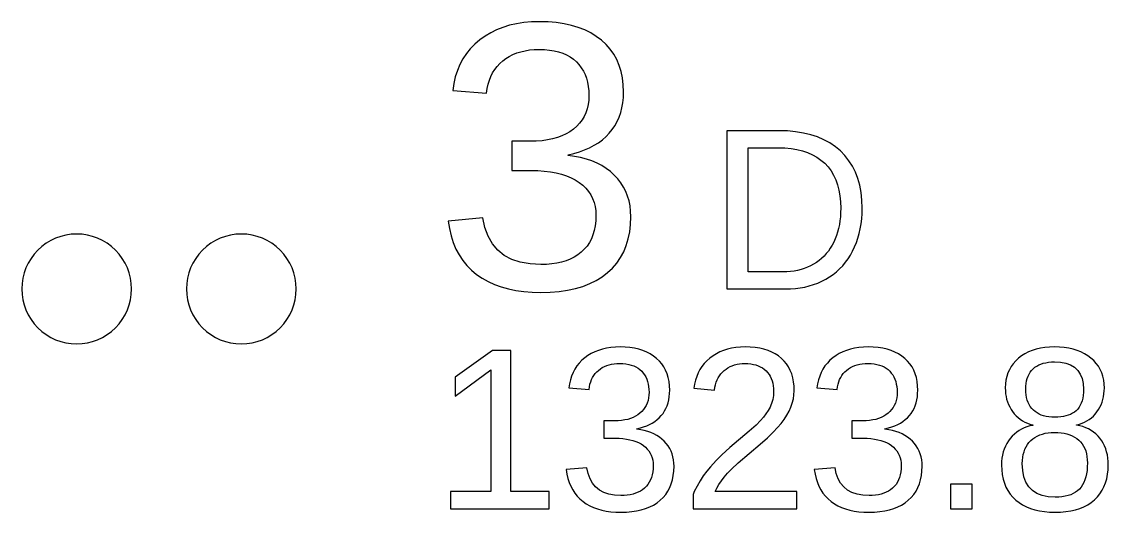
# Model space of a CAD drawing. Header units: metres. Extents: x -61 to 817, y 39 to 684.
# Drawn here: x 718.72 to 738.51, y 352.17 to 361.1 of the extents above; entities that cross this region are included whole.
import ezdxf

# ---------------------------------------------------------------- set-up
doc = ezdxf.new("R2010")
doc.units = ezdxf.units.M

msp = doc.modelspace()

# ---------------------------------------------------------------- linework, layer by layer
for p, q in [((727.605, 361.035), (727.484, 360.998)), ((727.732, 361.063), (727.605, 361.035)), ((727.864, 361.084), (727.732, 361.063)), ((728.003, 361.096), (727.864, 361.084)), ((728.148, 361.1), (728.003, 361.096)), ((728.306, 361.096), (728.148, 361.1)), ((728.455, 361.084), (728.306, 361.096)), ((728.597, 361.063), (728.455, 361.084)), ((728.73, 361.033), (728.597, 361.063)), ((728.855, 360.996), (728.73, 361.033)), ((727.157, 360.839), (727.06, 360.769)), ((727.26, 360.9), (727.157, 360.839)), ((727.369, 360.953), (727.26, 360.9)), ((727.484, 360.998), (727.369, 360.953)), ((728.973, 360.95), (728.855, 360.996)), ((729.082, 360.896), (728.973, 360.95)), ((729.184, 360.833), (729.082, 360.896)), ((729.277, 360.762), (729.184, 360.833)), ((726.97, 360.693), (726.889, 360.61)), ((727.06, 360.769), (726.97, 360.693)), ((729.362, 360.684), (729.277, 360.762)), ((729.436, 360.599), (729.362, 360.684)), ((726.754, 360.425), (726.699, 360.323)), ((726.817, 360.52), (726.754, 360.425)), ((726.889, 360.61), (726.817, 360.52)), ((727.479, 360.388), (727.537, 360.432)), ((727.537, 360.432), (727.599, 360.47)), ((727.599, 360.47), (727.665, 360.504)), ((727.665, 360.504), (727.735, 360.532)), ((727.735, 360.532), (727.809, 360.555)), ((727.809, 360.555), (727.886, 360.573)), ((727.886, 360.573), (727.968, 360.586)), ((727.968, 360.586), (728.053, 360.594)), ((728.053, 360.594), (728.142, 360.596)), ((728.142, 360.596), (728.239, 360.593)), ((728.239, 360.593), (728.331, 360.585)), ((728.331, 360.585), (728.417, 360.571)), ((728.417, 360.571), (728.498, 360.552)), ((728.498, 360.552), (728.574, 360.527)), ((728.574, 360.527), (728.644, 360.496)), ((728.644, 360.496), (728.708, 360.46)), ((728.708, 360.46), (728.767, 360.418)), ((728.767, 360.418), (728.821, 360.371)), ((729.501, 360.508), (729.436, 360.599)), ((729.556, 360.41), (729.501, 360.508)), ((726.699, 360.323), (726.653, 360.214)), ((727.296, 360.17), (727.334, 360.231)), ((727.334, 360.231), (727.377, 360.287)), ((727.377, 360.287), (727.425, 360.34)), ((727.425, 360.34), (727.479, 360.388)), ((728.821, 360.371), (728.869, 360.319)), ((728.869, 360.319), (728.911, 360.263)), ((728.911, 360.263), (728.948, 360.203)), ((729.6, 360.306), (729.556, 360.41)), ((729.635, 360.195), (729.6, 360.306)), ((726.616, 360.099), (726.588, 359.978)), ((726.653, 360.214), (726.616, 360.099)), ((727.214, 359.962), (727.236, 360.035)), ((727.236, 360.035), (727.263, 360.105)), ((727.263, 360.105), (727.296, 360.17)), ((728.948, 360.203), (728.979, 360.139)), ((728.979, 360.139), (729.005, 360.071)), ((729.005, 360.071), (729.025, 359.999)), ((729.66, 360.078), (729.635, 360.195)), ((729.675, 359.954), (729.66, 360.078)), ((726.588, 359.978), (726.568, 359.85)), ((726.568, 359.85), (727.185, 359.802)), ((727.185, 359.802), (727.197, 359.884)), ((727.197, 359.884), (727.214, 359.962)), ((729.025, 359.999), (729.039, 359.923)), ((729.039, 359.923), (729.047, 359.842)), ((729.047, 359.842), (729.05, 359.758)), ((729.68, 359.823), (729.675, 359.954)), ((729.677, 359.722), (729.68, 359.823)), ((729.047, 359.673), (729.036, 359.593)), ((729.05, 359.758), (729.047, 359.673)), ((729.651, 359.534), (729.667, 359.626)), ((729.667, 359.626), (729.677, 359.722)), ((728.995, 359.444), (728.964, 359.376)), ((729.019, 359.516), (728.995, 359.444)), ((729.036, 359.593), (729.019, 359.516)), ((729.6, 359.362), (729.629, 359.446)), ((729.629, 359.446), (729.651, 359.534)), ((728.881, 359.252), (728.829, 359.197)), ((728.926, 359.312), (728.881, 359.252)), ((728.964, 359.376), (728.926, 359.312)), ((729.523, 359.208), (729.565, 359.283)), ((729.565, 359.283), (729.6, 359.362)), ((728.634, 359.058), (728.558, 359.022)), ((728.705, 359.099), (728.634, 359.058)), ((728.77, 359.145), (728.705, 359.099)), ((728.829, 359.197), (728.77, 359.145)), ((729.361, 359.009), (729.421, 359.071)), ((729.421, 359.071), (729.475, 359.138)), ((729.475, 359.138), (729.523, 359.208)), ((732.508, 359.116), (731.56, 359.116)), ((731.56, 359.116), (731.56, 356.236)), ((732.666, 359.112), (732.508, 359.116)), ((732.815, 359.098), (732.666, 359.112)), ((732.956, 359.075), (732.815, 359.098)), ((733.089, 359.044), (732.956, 359.075)), ((733.214, 359.003), (733.089, 359.044)), ((727.981, 358.924), (727.644, 358.924)), ((727.644, 358.924), (727.644, 358.393)), ((728.091, 358.927), (727.981, 358.924)), ((728.196, 358.935), (728.091, 358.927)), ((728.295, 358.949), (728.196, 358.935)), ((728.388, 358.968), (728.295, 358.949)), ((728.476, 358.992), (728.388, 358.968)), ((728.558, 359.022), (728.476, 358.992)), ((729.061, 358.808), (729.145, 358.851)), ((729.145, 358.851), (729.223, 358.899)), ((729.223, 358.899), (729.295, 358.952)), ((729.295, 358.952), (729.361, 359.009)), ((733.331, 358.953), (733.214, 359.003)), ((733.439, 358.894), (733.331, 358.953)), ((733.539, 358.826), (733.439, 358.894)), ((728.669, 358.679), (728.776, 358.704)), ((728.669, 358.666), (728.669, 358.679)), ((728.786, 358.65), (728.669, 358.666)), ((728.776, 358.704), (728.877, 358.734)), ((728.898, 358.628), (728.786, 358.65)), ((728.877, 358.734), (728.972, 358.769)), ((728.972, 358.769), (729.061, 358.808)), ((731.948, 356.547), (731.948, 358.805)), ((731.948, 358.805), (732.499, 358.805)), ((732.499, 358.805), (732.619, 358.802)), ((732.619, 358.802), (732.732, 358.791)), ((732.732, 358.791), (732.839, 358.774)), ((732.839, 358.774), (732.94, 358.75)), ((732.94, 358.75), (733.034, 358.718)), ((733.034, 358.718), (733.121, 358.68)), ((733.121, 358.68), (733.202, 358.635)), ((733.202, 358.635), (733.277, 358.582)), ((733.631, 358.749), (733.539, 358.826)), ((733.714, 358.664), (733.631, 358.749)), ((733.787, 358.571), (733.714, 358.664)), ((729.004, 358.601), (728.898, 358.628)), ((729.103, 358.567), (729.004, 358.601)), ((729.197, 358.527), (729.103, 358.567)), ((729.285, 358.481), (729.197, 358.527)), ((729.366, 358.43), (729.285, 358.481)), ((733.277, 358.582), (733.345, 358.523)), ((733.345, 358.523), (733.406, 358.458)), ((733.406, 358.458), (733.46, 358.386)), ((733.851, 358.47), (733.787, 358.571)), ((733.905, 358.362), (733.851, 358.47)), ((727.644, 358.393), (727.995, 358.393)), ((727.995, 358.393), (728.119, 358.391)), ((728.119, 358.391), (728.237, 358.382)), ((728.237, 358.382), (728.348, 358.369)), ((728.348, 358.369), (728.452, 358.35)), ((728.452, 358.35), (728.549, 358.326)), ((728.549, 358.326), (728.64, 358.297)), ((728.64, 358.297), (728.725, 358.262)), ((728.725, 358.262), (728.802, 358.222)), ((729.442, 358.372), (729.366, 358.43)), ((729.512, 358.308), (729.442, 358.372)), ((729.575, 358.24), (729.512, 358.308)), ((729.631, 358.167), (729.575, 358.24)), ((733.46, 358.386), (733.507, 358.308)), ((733.507, 358.308), (733.547, 358.223)), ((733.949, 358.246), (733.905, 358.362)), ((733.983, 358.123), (733.949, 358.246)), ((728.802, 358.222), (728.873, 358.176)), ((728.873, 358.176), (728.937, 358.126)), ((728.937, 358.126), (728.993, 358.072)), ((728.993, 358.072), (729.042, 358.013)), ((729.68, 358.091), (729.631, 358.167)), ((729.721, 358.011), (729.68, 358.091)), ((733.547, 358.223), (733.579, 358.132)), ((733.579, 358.132), (733.605, 358.035)), ((734.007, 357.991), (733.983, 358.123)), ((729.042, 358.013), (729.083, 357.95)), ((729.083, 357.95), (729.117, 357.883)), ((729.117, 357.883), (729.143, 357.812)), ((729.754, 357.927), (729.721, 358.011)), ((729.78, 357.839), (729.754, 357.927)), ((733.605, 358.035), (733.623, 357.932)), ((733.623, 357.932), (733.633, 357.822)), ((734.022, 357.853), (734.007, 357.991)), ((734.027, 357.706), (734.022, 357.853)), ((729.143, 357.812), (729.162, 357.737)), ((729.162, 357.737), (729.173, 357.657)), ((729.173, 357.657), (729.177, 357.573)), ((729.799, 357.747), (729.78, 357.839)), ((729.81, 357.652), (729.799, 357.747)), ((729.814, 357.552), (729.81, 357.652)), ((733.633, 357.822), (733.637, 357.706)), ((733.637, 357.706), (733.635, 357.628)), ((734.025, 357.608), (734.027, 357.706)), ((727.118, 357.531), (726.485, 357.473)), ((726.485, 357.473), (726.508, 357.334)), ((727.156, 357.353), (727.118, 357.531)), ((729.174, 357.477), (729.164, 357.387)), ((729.177, 357.573), (729.174, 357.477)), ((729.809, 357.41), (729.814, 357.552)), ((733.623, 357.479), (733.612, 357.408)), ((733.631, 357.552), (733.623, 357.479)), ((733.635, 357.628), (733.631, 357.552)), ((734.008, 357.421), (734.018, 357.514)), ((734.018, 357.514), (734.025, 357.608)), ((726.508, 357.334), (726.539, 357.203)), ((727.213, 357.195), (727.156, 357.353)), ((729.147, 357.302), (729.124, 357.223)), ((729.164, 357.387), (729.147, 357.302)), ((729.767, 357.147), (729.793, 357.274)), ((729.793, 357.274), (729.809, 357.41)), ((733.58, 357.272), (733.56, 357.208)), ((733.597, 357.339), (733.58, 357.272)), ((733.612, 357.408), (733.597, 357.339)), ((733.974, 357.245), (733.993, 357.332)), ((733.993, 357.332), (734.008, 357.421)), ((719.162, 357.068), (719.084, 357.009)), ((719.247, 357.118), (719.162, 357.068)), ((719.335, 357.16), (719.247, 357.118)), ((719.428, 357.193), (719.335, 357.16)), ((719.523, 357.217), (719.428, 357.193)), ((719.62, 357.231), (719.523, 357.217)), ((719.718, 357.236), (719.62, 357.231)), ((719.816, 357.231), (719.718, 357.236)), ((719.913, 357.217), (719.816, 357.231)), ((720.008, 357.193), (719.913, 357.217)), ((720.101, 357.16), (720.008, 357.193)), ((720.189, 357.118), (720.101, 357.16)), ((720.274, 357.068), (720.189, 357.118)), ((720.352, 357.009), (720.274, 357.068)), ((722.162, 357.068), (722.084, 357.009)), ((722.247, 357.118), (722.162, 357.068)), ((722.335, 357.16), (722.247, 357.118)), ((722.428, 357.193), (722.335, 357.16)), ((722.523, 357.217), (722.428, 357.193)), ((722.62, 357.231), (722.523, 357.217)), ((722.718, 357.236), (722.62, 357.231)), ((722.816, 357.231), (722.718, 357.236)), ((722.913, 357.217), (722.816, 357.231)), ((723.008, 357.193), (722.913, 357.217)), ((723.101, 357.16), (723.008, 357.193)), ((723.189, 357.118), (723.101, 357.16)), ((723.274, 357.068), (723.189, 357.118)), ((723.352, 357.009), (723.274, 357.068)), ((726.539, 357.203), (726.579, 357.079)), ((726.579, 357.079), (726.628, 356.963)), ((727.291, 357.058), (727.213, 357.195)), ((727.388, 356.943), (727.291, 357.058)), ((729.058, 357.079), (729.015, 357.016)), ((729.095, 357.148), (729.058, 357.079)), ((729.124, 357.223), (729.095, 357.148)), ((729.73, 357.026), (729.767, 357.147)), ((733.509, 357.087), (733.479, 357.031)), ((733.536, 357.147), (733.509, 357.087)), ((733.56, 357.208), (733.536, 357.147)), ((733.89, 357.002), (733.922, 357.08)), ((733.922, 357.08), (733.95, 357.161)), ((733.95, 357.161), (733.974, 357.245)), ((718.945, 356.871), (718.887, 356.792)), ((719.011, 356.943), (718.945, 356.871)), ((719.084, 357.009), (719.011, 356.943)), ((720.425, 356.943), (720.352, 357.009)), ((720.491, 356.871), (720.425, 356.943)), ((720.549, 356.792), (720.491, 356.871)), ((721.945, 356.871), (721.887, 356.792)), ((722.011, 356.943), (721.945, 356.871)), ((722.084, 357.009), (722.011, 356.943)), ((723.425, 356.943), (723.352, 357.009)), ((723.491, 356.871), (723.425, 356.943)), ((723.549, 356.792), (723.491, 356.871)), ((726.628, 356.963), (726.686, 356.855)), ((726.686, 356.855), (726.752, 356.755)), ((727.505, 356.848), (727.388, 356.943)), ((728.848, 356.858), (728.781, 356.816)), ((728.91, 356.905), (728.848, 356.858)), ((728.966, 356.958), (728.91, 356.905)), ((729.015, 357.016), (728.966, 356.958)), ((729.625, 356.807), (729.683, 356.913)), ((729.683, 356.913), (729.73, 357.026)), ((733.373, 356.879), (733.332, 356.834)), ((733.411, 356.926), (733.373, 356.879)), ((733.447, 356.977), (733.411, 356.926)), ((733.479, 357.031), (733.447, 356.977)), ((733.77, 356.785), (733.814, 356.854)), ((733.814, 356.854), (733.854, 356.926)), ((733.854, 356.926), (733.89, 357.002)), ((718.836, 356.708), (718.794, 356.619)), ((718.887, 356.792), (718.836, 356.708)), ((720.6, 356.708), (720.549, 356.792)), ((720.642, 356.619), (720.6, 356.708)), ((721.836, 356.708), (721.794, 356.619)), ((721.887, 356.792), (721.836, 356.708)), ((723.6, 356.708), (723.549, 356.792)), ((723.642, 356.619), (723.6, 356.708)), ((726.752, 356.755), (726.827, 356.662)), ((726.827, 356.662), (726.911, 356.577)), ((727.643, 356.775), (727.505, 356.848)), ((727.8, 356.722), (727.643, 356.775)), ((727.978, 356.691), (727.8, 356.722)), ((728.175, 356.68), (727.978, 356.691)), ((728.277, 356.683), (728.175, 356.68)), ((728.373, 356.691), (728.277, 356.683)), ((728.465, 356.705), (728.373, 356.691)), ((728.551, 356.725), (728.465, 356.705)), ((728.633, 356.75), (728.551, 356.725)), ((728.71, 356.78), (728.633, 356.75)), ((728.781, 356.816), (728.71, 356.78)), ((729.478, 356.617), (729.557, 356.708)), ((729.557, 356.708), (729.625, 356.807)), ((733.087, 356.657), (733.031, 356.631)), ((733.141, 356.686), (733.087, 356.657)), ((733.193, 356.719), (733.141, 356.686)), ((733.242, 356.754), (733.193, 356.719)), ((733.289, 356.793), (733.242, 356.754)), ((733.332, 356.834), (733.289, 356.793)), ((733.617, 356.603), (733.672, 356.66)), ((733.672, 356.66), (733.723, 356.721)), ((733.723, 356.721), (733.77, 356.785)), ((718.761, 356.527), (718.737, 356.431)), ((718.794, 356.619), (718.761, 356.527)), ((720.675, 356.527), (720.642, 356.619)), ((720.699, 356.431), (720.675, 356.527)), ((721.761, 356.527), (721.737, 356.431)), ((721.794, 356.619), (721.761, 356.527)), ((723.675, 356.527), (723.642, 356.619)), ((723.699, 356.431), (723.675, 356.527)), ((726.911, 356.577), (727.004, 356.5)), ((727.004, 356.5), (727.105, 356.431)), ((729.182, 356.391), (729.29, 356.457)), ((729.29, 356.457), (729.389, 356.533)), ((729.389, 356.533), (729.478, 356.617)), ((732.587, 356.547), (731.948, 356.547)), ((732.656, 356.549), (732.587, 356.547)), ((732.723, 356.554), (732.656, 356.549)), ((732.789, 356.563), (732.723, 356.554)), ((732.852, 356.575), (732.789, 356.563)), ((732.914, 356.59), (732.852, 356.575)), ((732.973, 356.609), (732.914, 356.59)), ((733.031, 356.631), (732.973, 356.609)), ((733.364, 356.414), (733.433, 356.456)), ((733.433, 356.456), (733.498, 356.501)), ((733.498, 356.501), (733.559, 356.55)), ((733.559, 356.55), (733.617, 356.603)), ((718.723, 356.334), (718.718, 356.236)), ((718.737, 356.431), (718.723, 356.334)), ((720.713, 356.334), (720.699, 356.431)), ((720.718, 356.236), (720.713, 356.334)), ((721.723, 356.334), (721.718, 356.236)), ((721.737, 356.431), (721.723, 356.334)), ((723.713, 356.334), (723.699, 356.431)), ((723.718, 356.236), (723.713, 356.334)), ((727.105, 356.431), (727.213, 356.371)), ((727.213, 356.371), (727.329, 356.318)), ((727.329, 356.318), (727.452, 356.273)), ((727.452, 356.273), (727.582, 356.237)), ((728.804, 356.244), (728.939, 356.284)), ((728.939, 356.284), (729.065, 356.333)), ((729.065, 356.333), (729.182, 356.391)), ((732.898, 356.256), (732.982, 356.271)), ((732.982, 356.271), (733.063, 356.291)), ((733.063, 356.291), (733.142, 356.315)), ((733.142, 356.315), (733.218, 356.344)), ((733.218, 356.344), (733.292, 356.377)), ((733.292, 356.377), (733.364, 356.414)), ((718.718, 356.236), (718.723, 356.138)), ((718.723, 356.138), (718.737, 356.041)), ((720.699, 356.041), (720.713, 356.138)), ((720.713, 356.138), (720.718, 356.236)), ((721.718, 356.236), (721.723, 356.138)), ((721.723, 356.138), (721.737, 356.041)), ((723.699, 356.041), (723.713, 356.138)), ((723.713, 356.138), (723.718, 356.236)), ((727.582, 356.237), (727.719, 356.209)), ((727.719, 356.209), (727.864, 356.188)), ((727.864, 356.188), (728.016, 356.176)), ((728.016, 356.176), (728.175, 356.172)), ((728.175, 356.172), (728.346, 356.177)), ((728.346, 356.177), (728.508, 356.19)), ((728.508, 356.19), (728.661, 356.212)), ((728.661, 356.212), (728.804, 356.244)), ((731.56, 356.236), (732.632, 356.236)), ((732.632, 356.236), (732.723, 356.238)), ((732.723, 356.238), (732.812, 356.245)), ((732.812, 356.245), (732.898, 356.256)), ((718.737, 356.041), (718.761, 355.946)), ((718.761, 355.946), (718.794, 355.854)), ((720.642, 355.854), (720.675, 355.946)), ((720.675, 355.946), (720.699, 356.041)), ((721.737, 356.041), (721.761, 355.946)), ((721.761, 355.946), (721.794, 355.854)), ((723.642, 355.854), (723.675, 355.946)), ((723.675, 355.946), (723.699, 356.041)), ((718.794, 355.854), (718.836, 355.765)), ((718.836, 355.765), (718.887, 355.681)), ((718.887, 355.681), (718.945, 355.602)), ((720.491, 355.602), (720.549, 355.681)), ((720.549, 355.681), (720.6, 355.765)), ((720.6, 355.765), (720.642, 355.854)), ((721.794, 355.854), (721.836, 355.765)), ((721.836, 355.765), (721.887, 355.681)), ((721.887, 355.681), (721.945, 355.602)), ((723.491, 355.602), (723.549, 355.681)), ((723.549, 355.681), (723.6, 355.765)), ((723.6, 355.765), (723.642, 355.854)), ((718.945, 355.602), (719.011, 355.529)), ((719.011, 355.529), (719.084, 355.463)), ((720.352, 355.463), (720.425, 355.529)), ((720.425, 355.529), (720.491, 355.602)), ((721.945, 355.602), (722.011, 355.529)), ((722.011, 355.529), (722.084, 355.463)), ((723.352, 355.463), (723.425, 355.529)), ((723.425, 355.529), (723.491, 355.602)), ((719.084, 355.463), (719.162, 355.405)), ((719.162, 355.405), (719.247, 355.354)), ((719.247, 355.354), (719.335, 355.312)), ((719.335, 355.312), (719.428, 355.279)), ((719.428, 355.279), (719.523, 355.255)), ((719.913, 355.255), (720.008, 355.279)), ((720.008, 355.279), (720.101, 355.312)), ((720.101, 355.312), (720.189, 355.354)), ((720.189, 355.354), (720.274, 355.405)), ((720.274, 355.405), (720.352, 355.463)), ((722.084, 355.463), (722.162, 355.405)), ((722.162, 355.405), (722.247, 355.354)), ((722.247, 355.354), (722.335, 355.312)), ((722.335, 355.312), (722.428, 355.279)), ((722.428, 355.279), (722.523, 355.255)), ((722.913, 355.255), (723.008, 355.279)), ((723.008, 355.279), (723.101, 355.312)), ((723.101, 355.312), (723.189, 355.354)), ((723.189, 355.354), (723.274, 355.405)), ((723.274, 355.405), (723.352, 355.463)), ((719.523, 355.255), (719.62, 355.241)), ((719.62, 355.241), (719.718, 355.236)), ((719.718, 355.236), (719.816, 355.241)), ((719.816, 355.241), (719.913, 355.255)), ((722.523, 355.255), (722.62, 355.241)), ((722.62, 355.241), (722.718, 355.236)), ((722.718, 355.236), (722.816, 355.241)), ((722.816, 355.241), (722.913, 355.255)), ((727.291, 355.116), (726.614, 354.629)), ((727.628, 355.116), (727.291, 355.116)), ((727.628, 352.547), (727.628, 355.116)), ((729.156, 355.093), (729.092, 355.061)), ((729.224, 355.119), (729.156, 355.093)), ((729.296, 355.141), (729.224, 355.119)), ((729.371, 355.158), (729.296, 355.141)), ((729.449, 355.17), (729.371, 355.158)), ((729.531, 355.178), (729.449, 355.17)), ((729.617, 355.18), (729.531, 355.178)), ((729.71, 355.178), (729.617, 355.18)), ((729.798, 355.17), (729.71, 355.178)), ((729.881, 355.157), (729.798, 355.17)), ((729.96, 355.139), (729.881, 355.157)), ((730.034, 355.116), (729.96, 355.139)), ((730.103, 355.088), (730.034, 355.116)), ((730.168, 355.054), (730.103, 355.088)), ((731.435, 355.09), (731.371, 355.057)), ((731.503, 355.118), (731.435, 355.09)), ((731.574, 355.14), (731.503, 355.118)), ((731.649, 355.158), (731.574, 355.14)), ((731.727, 355.17), (731.649, 355.158)), ((731.809, 355.178), (731.727, 355.17)), ((731.895, 355.18), (731.809, 355.178)), ((731.988, 355.178), (731.895, 355.18)), ((732.076, 355.17), (731.988, 355.178)), ((732.16, 355.157), (732.076, 355.17)), ((732.238, 355.139), (732.16, 355.157)), ((732.312, 355.116), (732.238, 355.139)), ((732.38, 355.088), (732.312, 355.116)), ((732.444, 355.055), (732.38, 355.088)), ((733.676, 355.093), (733.611, 355.061)), ((733.744, 355.119), (733.676, 355.093)), ((733.815, 355.141), (733.744, 355.119)), ((733.89, 355.158), (733.815, 355.141)), ((733.969, 355.17), (733.89, 355.158)), ((734.051, 355.178), (733.969, 355.17)), ((734.136, 355.18), (734.051, 355.178)), ((734.229, 355.178), (734.136, 355.18)), ((734.317, 355.17), (734.229, 355.178)), ((734.401, 355.157), (734.317, 355.17)), ((734.48, 355.139), (734.401, 355.157)), ((734.554, 355.116), (734.48, 355.139)), ((734.623, 355.088), (734.554, 355.116)), ((734.687, 355.054), (734.623, 355.088)), ((737.057, 355.089), (736.993, 355.056)), ((737.126, 355.117), (737.057, 355.089)), ((737.199, 355.14), (737.126, 355.117)), ((737.276, 355.157), (737.199, 355.14)), ((737.357, 355.17), (737.276, 355.157)), ((737.442, 355.178), (737.357, 355.17)), ((737.531, 355.18), (737.442, 355.178)), ((737.622, 355.178), (737.531, 355.18)), ((737.709, 355.17), (737.622, 355.178)), ((737.792, 355.158), (737.709, 355.17)), ((737.87, 355.14), (737.792, 355.158)), ((737.944, 355.118), (737.87, 355.14)), ((738.013, 355.09), (737.944, 355.118)), ((738.078, 355.058), (738.013, 355.09)), ((728.873, 354.888), (728.83, 354.835)), ((728.921, 354.938), (728.873, 354.888)), ((728.974, 354.983), (728.921, 354.938)), ((729.031, 355.025), (728.974, 354.983)), ((729.092, 355.061), (729.031, 355.025)), ((729.463, 354.865), (729.511, 354.873)), ((729.511, 354.873), (729.561, 354.878)), ((729.561, 354.878), (729.613, 354.879)), ((729.613, 354.879), (729.67, 354.877)), ((729.67, 354.877), (729.724, 354.872)), ((729.724, 354.872), (729.774, 354.864)), ((730.228, 355.016), (730.168, 355.054)), ((730.283, 354.972), (730.228, 355.016)), ((730.333, 354.924), (730.283, 354.972)), ((730.377, 354.872), (730.333, 354.924)), ((730.415, 354.816), (730.377, 354.872)), ((731.152, 354.88), (731.109, 354.826)), ((731.2, 354.93), (731.152, 354.88)), ((731.253, 354.977), (731.2, 354.93)), ((731.31, 355.02), (731.253, 354.977)), ((731.371, 355.057), (731.31, 355.02)), ((731.749, 354.865), (731.795, 354.873)), ((731.795, 354.873), (731.844, 354.878)), ((731.844, 354.878), (731.895, 354.879)), ((731.895, 354.879), (731.947, 354.878)), ((731.947, 354.878), (731.998, 354.873)), ((731.998, 354.873), (732.045, 354.864)), ((732.503, 355.017), (732.444, 355.055)), ((732.557, 354.973), (732.503, 355.017)), ((732.605, 354.925), (732.557, 354.973)), ((732.648, 354.873), (732.605, 354.925)), ((732.685, 354.816), (732.648, 354.873)), ((733.393, 354.888), (733.35, 354.835)), ((733.44, 354.938), (733.393, 354.888)), ((733.493, 354.983), (733.44, 354.938)), ((733.551, 355.025), (733.493, 354.983)), ((733.611, 355.061), (733.551, 355.025)), ((733.982, 354.865), (734.03, 354.873)), ((734.03, 354.873), (734.08, 354.878)), ((734.08, 354.878), (734.132, 354.879)), ((734.132, 354.879), (734.189, 354.877)), ((734.189, 354.877), (734.243, 354.872)), ((734.243, 354.872), (734.294, 354.864)), ((734.747, 355.016), (734.687, 355.054)), ((734.802, 354.972), (734.747, 355.016)), ((734.852, 354.924), (734.802, 354.972)), ((734.896, 354.872), (734.852, 354.924)), ((734.935, 354.816), (734.896, 354.872)), ((736.78, 354.876), (736.741, 354.823)), ((736.825, 354.927), (736.78, 354.876)), ((736.876, 354.974), (736.825, 354.927)), ((736.932, 355.017), (736.876, 354.974)), ((736.993, 355.056), (736.932, 355.017)), ((737.284, 354.87), (737.327, 354.884)), ((737.327, 354.884), (737.374, 354.894)), ((737.374, 354.894), (737.423, 354.902)), ((737.423, 354.902), (737.476, 354.907)), ((737.476, 354.907), (737.531, 354.908)), ((737.531, 354.908), (737.642, 354.902)), ((737.642, 354.902), (737.74, 354.884)), ((737.74, 354.884), (737.824, 354.853)), ((738.139, 355.021), (738.078, 355.058)), ((738.195, 354.978), (738.139, 355.021)), ((738.246, 354.932), (738.195, 354.978)), ((738.291, 354.882), (738.246, 354.932)), ((738.331, 354.828), (738.291, 354.882)), ((726.614, 354.284), (727.26, 354.767)), ((727.26, 354.767), (727.26, 352.547)), ((728.761, 354.716), (728.734, 354.652)), ((728.793, 354.777), (728.761, 354.716)), ((728.83, 354.835), (728.793, 354.777)), ((729.139, 354.661), (729.164, 354.695)), ((729.164, 354.695), (729.192, 354.726)), ((729.192, 354.726), (729.224, 354.755)), ((729.224, 354.755), (729.258, 354.781)), ((729.258, 354.781), (729.294, 354.804)), ((729.294, 354.804), (729.333, 354.824)), ((729.333, 354.824), (729.374, 354.841)), ((729.374, 354.841), (729.417, 354.855)), ((729.417, 354.855), (729.463, 354.865)), ((729.774, 354.864), (729.822, 354.851)), ((729.822, 354.851), (729.866, 354.836)), ((729.866, 354.836), (729.907, 354.817)), ((729.907, 354.817), (729.945, 354.794)), ((729.945, 354.794), (729.979, 354.768)), ((729.979, 354.768), (730.011, 354.738)), ((730.011, 354.738), (730.039, 354.706)), ((730.039, 354.706), (730.064, 354.671)), ((730.447, 354.756), (730.415, 354.816)), ((730.474, 354.692), (730.447, 354.756)), ((730.494, 354.623), (730.474, 354.692)), ((731.04, 354.708), (731.013, 354.644)), ((731.072, 354.769), (731.04, 354.708)), ((731.109, 354.826), (731.072, 354.769)), ((731.426, 354.656), (731.452, 354.691)), ((731.452, 354.691), (731.481, 354.723)), ((731.481, 354.723), (731.513, 354.752)), ((731.513, 354.752), (731.547, 354.779)), ((731.547, 354.779), (731.583, 354.802)), ((731.583, 354.802), (731.622, 354.823)), ((731.622, 354.823), (731.662, 354.84)), ((731.662, 354.84), (731.704, 354.854)), ((731.704, 354.854), (731.749, 354.865)), ((732.045, 354.864), (732.09, 354.853)), ((732.09, 354.853), (732.133, 354.838)), ((732.133, 354.838), (732.172, 354.82)), ((732.172, 354.82), (732.209, 354.799)), ((732.209, 354.799), (732.244, 354.774)), ((732.244, 354.774), (732.276, 354.746)), ((732.276, 354.746), (732.304, 354.715)), ((732.304, 354.715), (732.33, 354.682)), ((732.33, 354.682), (732.352, 354.646)), ((732.717, 354.755), (732.685, 354.816)), ((732.743, 354.689), (732.717, 354.755)), ((732.763, 354.619), (732.743, 354.689)), ((733.28, 354.716), (733.253, 354.652)), ((733.313, 354.777), (733.28, 354.716)), ((733.35, 354.835), (733.313, 354.777)), ((733.658, 354.661), (733.684, 354.695)), ((733.684, 354.695), (733.712, 354.726)), ((733.712, 354.726), (733.743, 354.755)), ((733.743, 354.755), (733.778, 354.781)), ((733.778, 354.781), (733.814, 354.804)), ((733.814, 354.804), (733.853, 354.824)), ((733.853, 354.824), (733.894, 354.841)), ((733.894, 354.841), (733.937, 354.855)), ((733.937, 354.855), (733.982, 354.865)), ((734.294, 354.864), (734.341, 354.851)), ((734.341, 354.851), (734.385, 354.836)), ((734.385, 354.836), (734.427, 354.817)), ((734.427, 354.817), (734.464, 354.794)), ((734.464, 354.794), (734.499, 354.768)), ((734.499, 354.768), (734.53, 354.738)), ((734.53, 354.738), (734.558, 354.706)), ((734.558, 354.706), (734.583, 354.671)), ((734.967, 354.756), (734.935, 354.816)), ((734.993, 354.692), (734.967, 354.756)), ((735.014, 354.623), (734.993, 354.692)), ((736.681, 354.707), (736.66, 354.644)), ((736.708, 354.766), (736.681, 354.707)), ((736.741, 354.823), (736.708, 354.766)), ((737.048, 354.65), (737.067, 354.688)), ((737.067, 354.688), (737.088, 354.723)), ((737.088, 354.723), (737.113, 354.755)), ((737.113, 354.755), (737.141, 354.784)), ((737.141, 354.784), (737.172, 354.81)), ((737.172, 354.81), (737.207, 354.833)), ((737.207, 354.833), (737.244, 354.853)), ((737.244, 354.853), (737.284, 354.87)), ((737.824, 354.853), (737.896, 354.81)), ((737.896, 354.81), (737.955, 354.755)), ((737.955, 354.755), (738, 354.688)), ((738, 354.688), (738.033, 354.609)), ((738.364, 354.771), (738.331, 354.828)), ((738.391, 354.711), (738.364, 354.771)), ((738.412, 354.647), (738.391, 354.711)), ((726.614, 354.629), (726.614, 354.284)), ((728.695, 354.511), (728.684, 354.434)), ((728.712, 354.583), (728.695, 354.511)), ((728.734, 354.652), (728.712, 354.583)), ((729.059, 354.455), (729.069, 354.501)), ((729.069, 354.501), (729.082, 354.545)), ((729.082, 354.545), (729.098, 354.586)), ((729.098, 354.586), (729.117, 354.625)), ((729.117, 354.625), (729.139, 354.661)), ((730.064, 354.671), (730.085, 354.634)), ((730.085, 354.634), (730.103, 354.594)), ((730.103, 354.594), (730.118, 354.551)), ((730.118, 354.551), (730.13, 354.506)), ((730.13, 354.506), (730.138, 354.459)), ((730.509, 354.551), (730.494, 354.623)), ((730.518, 354.475), (730.509, 354.551)), ((730.521, 354.394), (730.518, 354.475)), ((730.974, 354.506), (730.963, 354.431)), ((730.991, 354.577), (730.974, 354.506)), ((731.013, 354.644), (730.991, 354.577)), ((731.344, 354.446), (731.354, 354.493)), ((731.354, 354.493), (731.368, 354.538)), ((731.368, 354.538), (731.384, 354.58)), ((731.384, 354.58), (731.404, 354.619)), ((731.404, 354.619), (731.426, 354.656)), ((732.352, 354.646), (732.37, 354.607)), ((732.37, 354.607), (732.385, 354.565)), ((732.385, 354.565), (732.397, 354.521)), ((732.397, 354.521), (732.406, 354.474)), ((732.777, 354.545), (732.763, 354.619)), ((732.786, 354.467), (732.777, 354.545)), ((733.215, 354.511), (733.203, 354.434)), ((733.231, 354.583), (733.215, 354.511)), ((733.253, 354.652), (733.231, 354.583)), ((733.578, 354.455), (733.588, 354.501)), ((733.588, 354.501), (733.601, 354.545)), ((733.601, 354.545), (733.617, 354.586)), ((733.617, 354.586), (733.636, 354.625)), ((733.636, 354.625), (733.658, 354.661)), ((734.583, 354.671), (734.605, 354.634)), ((734.605, 354.634), (734.623, 354.594)), ((734.623, 354.594), (734.638, 354.551)), ((734.638, 354.551), (734.649, 354.506)), ((734.649, 354.506), (734.658, 354.459)), ((735.029, 354.551), (735.014, 354.623)), ((735.037, 354.475), (735.029, 354.551)), ((735.04, 354.394), (735.037, 354.475)), ((736.636, 354.509), (736.633, 354.437)), ((736.645, 354.578), (736.636, 354.509)), ((736.66, 354.644), (736.645, 354.578)), ((737.009, 354.467), (737.014, 354.517)), ((737.014, 354.517), (737.022, 354.564)), ((737.022, 354.564), (737.033, 354.608)), ((737.033, 354.608), (737.048, 354.65)), ((738.033, 354.609), (738.052, 354.517)), ((738.052, 354.517), (738.059, 354.413)), ((738.427, 354.579), (738.412, 354.647)), ((738.436, 354.508), (738.427, 354.579)), ((738.439, 354.433), (738.436, 354.508)), ((728.684, 354.434), (729.052, 354.406)), ((729.052, 354.406), (729.059, 354.455)), ((730.143, 354.303), (730.137, 354.253)), ((730.138, 354.459), (730.143, 354.409)), ((730.143, 354.409), (730.145, 354.356)), ((730.145, 354.356), (730.143, 354.303)), ((730.513, 354.273), (730.519, 354.332)), ((730.519, 354.332), (730.521, 354.394)), ((730.963, 354.431), (731.337, 354.396)), ((731.337, 354.396), (731.344, 354.446)), ((732.409, 354.295), (732.404, 354.258)), ((732.406, 354.474), (732.411, 354.424)), ((732.412, 354.333), (732.409, 354.295)), ((732.411, 354.424), (732.413, 354.372)), ((732.413, 354.372), (732.412, 354.333)), ((732.774, 354.234), (732.785, 354.309)), ((732.785, 354.309), (732.789, 354.384)), ((732.789, 354.384), (732.786, 354.467)), ((733.203, 354.434), (733.571, 354.406)), ((733.571, 354.406), (733.578, 354.455)), ((734.662, 354.303), (734.656, 354.253)), ((734.658, 354.459), (734.663, 354.409)), ((734.664, 354.356), (734.662, 354.303)), ((734.663, 354.409), (734.664, 354.356)), ((735.033, 354.273), (735.038, 354.332)), ((735.038, 354.332), (735.04, 354.394)), ((736.633, 354.437), (736.635, 354.383)), ((736.635, 354.383), (736.64, 354.33)), ((736.64, 354.33), (736.648, 354.278)), ((736.648, 354.278), (736.659, 354.229)), ((737.007, 354.413), (737.009, 354.467)), ((737.009, 354.359), (737.007, 354.413)), ((737.014, 354.308), (737.009, 354.359)), ((737.022, 354.26), (737.014, 354.308)), ((738.052, 354.3), (738.044, 354.249)), ((738.057, 354.355), (738.052, 354.3)), ((738.059, 354.413), (738.057, 354.355)), ((738.424, 354.274), (738.432, 354.326)), ((738.432, 354.326), (738.437, 354.379)), ((738.437, 354.379), (738.439, 354.433)), ((730.094, 354.118), (730.071, 354.078)), ((730.112, 354.16), (730.094, 354.118)), ((730.126, 354.205), (730.112, 354.16)), ((730.137, 354.253), (730.126, 354.205)), ((730.453, 354.062), (730.474, 354.111)), ((730.474, 354.111), (730.491, 354.162)), ((730.491, 354.162), (730.504, 354.216)), ((730.504, 354.216), (730.513, 354.273)), ((732.349, 354.086), (732.314, 354.023)), ((732.364, 354.119), (732.349, 354.086)), ((732.377, 354.152), (732.364, 354.119)), ((732.388, 354.187), (732.377, 354.152)), ((732.397, 354.222), (732.388, 354.187)), ((732.404, 354.258), (732.397, 354.222)), ((732.695, 354.011), (732.728, 354.085)), ((732.728, 354.085), (732.755, 354.16)), ((732.755, 354.16), (732.774, 354.234)), ((734.613, 354.118), (734.591, 354.078)), ((734.632, 354.16), (734.613, 354.118)), ((734.646, 354.205), (734.632, 354.16)), ((734.656, 354.253), (734.646, 354.205)), ((734.972, 354.062), (734.993, 354.111)), ((734.993, 354.111), (735.01, 354.162)), ((735.01, 354.162), (735.023, 354.216)), ((735.023, 354.216), (735.033, 354.273)), ((736.659, 354.229), (736.674, 354.18)), ((736.674, 354.18), (736.693, 354.134)), ((736.693, 354.134), (736.714, 354.089)), ((736.714, 354.089), (736.739, 354.045)), ((737.034, 354.214), (737.022, 354.26)), ((737.05, 354.172), (737.034, 354.214)), ((737.068, 354.132), (737.05, 354.172)), ((737.09, 354.096), (737.068, 354.132)), ((737.116, 354.062), (737.09, 354.096)), ((737.978, 354.082), (737.953, 354.05)), ((737.999, 354.119), (737.978, 354.082)), ((738.018, 354.158), (737.999, 354.119)), ((738.033, 354.202), (738.018, 354.158)), ((738.044, 354.249), (738.033, 354.202)), ((738.332, 354.04), (738.357, 354.084)), ((738.357, 354.084), (738.379, 354.129)), ((738.379, 354.129), (738.397, 354.176)), ((738.397, 354.176), (738.412, 354.224)), ((738.412, 354.224), (738.424, 354.274)), ((729.855, 353.898), (729.807, 353.879)), ((729.9, 353.92), (729.855, 353.898)), ((729.942, 353.945), (729.9, 353.92)), ((729.98, 353.974), (729.942, 353.945)), ((730.014, 354.006), (729.98, 353.974)), ((730.045, 354.041), (730.014, 354.006)), ((730.071, 354.078), (730.045, 354.041)), ((730.293, 353.858), (730.332, 353.893)), ((730.332, 353.893), (730.368, 353.931)), ((730.368, 353.931), (730.4, 353.972)), ((730.4, 353.972), (730.428, 354.016)), ((730.428, 354.016), (730.453, 354.062)), ((732.229, 353.902), (732.178, 353.844)), ((732.274, 353.962), (732.229, 353.902)), ((732.314, 354.023), (732.274, 353.962)), ((732.605, 353.863), (732.654, 353.937)), ((732.654, 353.937), (732.695, 354.011)), ((734.375, 353.898), (734.327, 353.879)), ((734.42, 353.92), (734.375, 353.898)), ((734.461, 353.945), (734.42, 353.92)), ((734.499, 353.974), (734.461, 353.945)), ((734.534, 354.006), (734.499, 353.974)), ((734.564, 354.041), (734.534, 354.006)), ((734.591, 354.078), (734.564, 354.041)), ((734.812, 353.858), (734.852, 353.893)), ((734.852, 353.893), (734.887, 353.931)), ((734.887, 353.931), (734.919, 353.972)), ((734.919, 353.972), (734.948, 354.016)), ((734.948, 354.016), (734.972, 354.062)), ((736.739, 354.045), (736.767, 354.003)), ((736.767, 354.003), (736.798, 353.964)), ((736.798, 353.964), (736.832, 353.927)), ((736.832, 353.927), (736.868, 353.894)), ((736.868, 353.894), (736.906, 353.864)), ((737.145, 354.031), (737.116, 354.062)), ((737.177, 354.004), (737.145, 354.031)), ((737.212, 353.979), (737.177, 354.004)), ((737.25, 353.958), (737.212, 353.979)), ((737.29, 353.941), (737.25, 353.958)), ((737.333, 353.926), (737.29, 353.941)), ((737.38, 353.915), (737.333, 353.926)), ((737.429, 353.907), (737.38, 353.915)), ((737.48, 353.902), (737.429, 353.907)), ((737.535, 353.9), (737.48, 353.902)), ((737.59, 353.902), (737.535, 353.9)), ((737.643, 353.906), (737.59, 353.902)), ((737.692, 353.914), (737.643, 353.906)), ((737.738, 353.924), (737.692, 353.914)), ((737.782, 353.938), (737.738, 353.924)), ((737.822, 353.954), (737.782, 353.938)), ((737.859, 353.973), (737.822, 353.954)), ((737.894, 353.996), (737.859, 353.973)), ((737.925, 354.021), (737.894, 353.996)), ((737.953, 354.05), (737.925, 354.021)), ((738.163, 353.861), (738.202, 353.89)), ((738.202, 353.89), (738.238, 353.923)), ((738.238, 353.923), (738.272, 353.959)), ((738.272, 353.959), (738.303, 353.998)), ((738.303, 353.998), (738.332, 354.04)), ((729.517, 353.836), (729.319, 353.836)), ((729.319, 353.836), (729.319, 353.519)), ((729.582, 353.838), (729.517, 353.836)), ((729.643, 353.843), (729.582, 353.838)), ((729.701, 353.852), (729.643, 353.843)), ((729.756, 353.863), (729.701, 353.852)), ((729.807, 353.879), (729.756, 353.863)), ((729.924, 353.69), (729.987, 353.706)), ((729.924, 353.682), (729.924, 353.69)), ((729.987, 353.706), (730.046, 353.724)), ((730.046, 353.724), (730.102, 353.745)), ((730.102, 353.745), (730.155, 353.769)), ((730.155, 353.769), (730.204, 353.796)), ((730.204, 353.796), (730.25, 353.825)), ((730.25, 353.825), (730.293, 353.858)), ((732.094, 353.758), (731.97, 353.645)), ((732.178, 353.844), (732.094, 353.758)), ((732.407, 353.631), (732.487, 353.714)), ((732.487, 353.714), (732.55, 353.788)), ((732.55, 353.788), (732.605, 353.863)), ((734.036, 353.836), (733.838, 353.836)), ((733.838, 353.836), (733.838, 353.519)), ((734.101, 353.838), (734.036, 353.836)), ((734.163, 353.843), (734.101, 353.838)), ((734.221, 353.852), (734.163, 353.843)), ((734.275, 353.863), (734.221, 353.852)), ((734.327, 353.879), (734.275, 353.863)), ((734.443, 353.69), (734.506, 353.706)), ((734.443, 353.682), (734.443, 353.69)), ((734.506, 353.706), (734.566, 353.724)), ((734.566, 353.724), (734.622, 353.745)), ((734.622, 353.745), (734.675, 353.769)), ((734.675, 353.769), (734.724, 353.796)), ((734.724, 353.796), (734.77, 353.825)), ((734.77, 353.825), (734.812, 353.858)), ((736.93, 353.686), (736.885, 353.66)), ((736.906, 353.864), (736.947, 353.837)), ((736.978, 353.709), (736.93, 353.686)), ((736.947, 353.837), (736.99, 353.814)), ((737.028, 353.728), (736.978, 353.709)), ((736.99, 353.814), (737.036, 353.793)), ((737.08, 353.743), (737.028, 353.728)), ((737.036, 353.793), (737.084, 353.776)), ((737.134, 353.754), (737.08, 353.743)), ((737.084, 353.776), (737.134, 353.762)), ((737.134, 353.762), (737.134, 353.754)), ((737.933, 353.766), (737.984, 353.778)), ((737.933, 353.758), (737.933, 353.766)), ((737.992, 353.746), (737.933, 353.758)), ((737.984, 353.778), (738.032, 353.794)), ((738.048, 353.73), (737.992, 353.746)), ((738.032, 353.794), (738.079, 353.813)), ((738.102, 353.711), (738.048, 353.73)), ((738.079, 353.813), (738.122, 353.835)), ((738.152, 353.688), (738.102, 353.711)), ((738.122, 353.835), (738.163, 353.861)), ((738.199, 353.661), (738.152, 353.688)), ((729.319, 353.519), (729.525, 353.519)), ((729.525, 353.519), (729.598, 353.518)), ((729.598, 353.518), (729.667, 353.513)), ((729.667, 353.513), (729.732, 353.505)), ((729.732, 353.505), (729.793, 353.493)), ((729.793, 353.493), (729.85, 353.478)), ((729.993, 353.673), (729.924, 353.682)), ((730.059, 353.659), (729.993, 353.673)), ((730.121, 353.643), (730.059, 353.659)), ((730.18, 353.622), (730.121, 353.643)), ((730.235, 353.598), (730.18, 353.622)), ((730.287, 353.57), (730.235, 353.598)), ((730.336, 353.539), (730.287, 353.57)), ((730.38, 353.504), (730.336, 353.539)), ((730.422, 353.465), (730.38, 353.504)), ((731.97, 353.645), (731.618, 353.351)), ((732.167, 353.41), (732.3, 353.529)), ((732.3, 353.529), (732.407, 353.631)), ((733.838, 353.519), (734.044, 353.519)), ((734.044, 353.519), (734.117, 353.518)), ((734.117, 353.518), (734.186, 353.513)), ((734.186, 353.513), (734.251, 353.505)), ((734.251, 353.505), (734.313, 353.493)), ((734.313, 353.493), (734.37, 353.478)), ((734.513, 353.673), (734.443, 353.682)), ((734.579, 353.659), (734.513, 353.673)), ((734.641, 353.643), (734.579, 353.659)), ((734.7, 353.622), (734.641, 353.643)), ((734.755, 353.598), (734.7, 353.622)), ((734.807, 353.57), (734.755, 353.598)), ((734.855, 353.539), (734.807, 353.57)), ((734.9, 353.504), (734.855, 353.539)), ((734.941, 353.465), (734.9, 353.504)), ((736.725, 353.515), (736.692, 353.471)), ((736.762, 353.557), (736.725, 353.515)), ((736.8, 353.595), (736.762, 353.557)), ((736.842, 353.629), (736.8, 353.595)), ((736.885, 353.66), (736.842, 353.629)), ((737.099, 353.475), (737.135, 353.507)), ((737.135, 353.507), (737.174, 353.535)), ((737.174, 353.535), (737.216, 353.559)), ((737.216, 353.559), (737.261, 353.58)), ((737.261, 353.58), (737.309, 353.596)), ((737.309, 353.596), (737.36, 353.609)), ((737.36, 353.609), (737.414, 353.619)), ((737.414, 353.619), (737.471, 353.624)), ((737.471, 353.624), (737.531, 353.626)), ((737.531, 353.626), (737.593, 353.624)), ((737.593, 353.624), (737.651, 353.619)), ((737.651, 353.619), (737.706, 353.611)), ((737.706, 353.611), (737.758, 353.598)), ((737.758, 353.598), (737.807, 353.583)), ((737.807, 353.583), (737.853, 353.564)), ((737.853, 353.564), (737.896, 353.541)), ((737.896, 353.541), (737.936, 353.515)), ((737.936, 353.515), (737.972, 353.485)), ((738.243, 353.631), (738.199, 353.661)), ((738.284, 353.597), (738.243, 353.631)), ((738.323, 353.559), (738.284, 353.597)), ((738.358, 353.518), (738.323, 353.559)), ((738.39, 353.474), (738.358, 353.518)), ((729.85, 353.478), (729.904, 353.461)), ((729.904, 353.461), (729.953, 353.439)), ((729.953, 353.439), (729.999, 353.415)), ((729.999, 353.415), (730.041, 353.387)), ((730.041, 353.387), (730.078, 353.357)), ((730.078, 353.357), (730.111, 353.323)), ((730.111, 353.323), (730.14, 353.288)), ((730.14, 353.288), (730.165, 353.25)), ((730.459, 353.424), (730.422, 353.465)), ((730.492, 353.38), (730.459, 353.424)), ((730.521, 353.334), (730.492, 353.38)), ((730.545, 353.285), (730.521, 353.334)), ((731.618, 353.351), (731.472, 353.22)), ((731.771, 353.072), (732.167, 353.41)), ((734.37, 353.478), (734.423, 353.461)), ((734.423, 353.461), (734.473, 353.439)), ((734.473, 353.439), (734.519, 353.415)), ((734.519, 353.415), (734.56, 353.387)), ((734.56, 353.387), (734.598, 353.357)), ((734.598, 353.357), (734.631, 353.323)), ((734.631, 353.323), (734.66, 353.288)), ((734.66, 353.288), (734.684, 353.25)), ((734.979, 353.424), (734.941, 353.465)), ((735.012, 353.38), (734.979, 353.424)), ((735.04, 353.334), (735.012, 353.38)), ((735.064, 353.285), (735.04, 353.334)), ((736.615, 353.323), (736.597, 353.269)), ((736.637, 353.374), (736.615, 353.323)), ((736.662, 353.424), (736.637, 353.374)), ((736.692, 353.471), (736.662, 353.424)), ((736.975, 353.273), (736.992, 353.319)), ((736.992, 353.319), (737.013, 353.362)), ((737.013, 353.362), (737.038, 353.403)), ((737.038, 353.403), (737.066, 353.44)), ((737.066, 353.44), (737.099, 353.475)), ((737.972, 353.485), (738.005, 353.452)), ((738.005, 353.452), (738.034, 353.416)), ((738.034, 353.416), (738.06, 353.377)), ((738.06, 353.377), (738.081, 353.334)), ((738.081, 353.334), (738.099, 353.288)), ((738.099, 353.288), (738.112, 353.238)), ((738.418, 353.428), (738.39, 353.474)), ((738.442, 353.379), (738.418, 353.428)), ((738.463, 353.327), (738.442, 353.379)), ((738.48, 353.274), (738.463, 353.327)), ((730.165, 353.25), (730.184, 353.209)), ((730.184, 353.209), (730.2, 353.165)), ((730.2, 353.165), (730.211, 353.12)), ((730.211, 353.12), (730.218, 353.071)), ((730.565, 353.234), (730.545, 353.285)), ((730.58, 353.181), (730.565, 353.234)), ((730.591, 353.126), (730.58, 353.181)), ((730.598, 353.068), (730.591, 353.126)), ((731.366, 353.114), (731.263, 353)), ((731.472, 353.22), (731.366, 353.114)), ((734.684, 353.25), (734.704, 353.209)), ((734.704, 353.209), (734.719, 353.165)), ((734.719, 353.165), (734.73, 353.12)), ((734.73, 353.12), (734.737, 353.071)), ((735.084, 353.234), (735.064, 353.285)), ((735.1, 353.181), (735.084, 353.234)), ((735.111, 353.126), (735.1, 353.181)), ((735.117, 353.068), (735.111, 353.126)), ((736.568, 353.094), (736.566, 353.031)), ((736.574, 353.155), (736.568, 353.094)), ((736.584, 353.213), (736.574, 353.155)), ((736.597, 353.269), (736.584, 353.213)), ((736.944, 353.06), (736.946, 353.117)), ((736.946, 353.117), (736.952, 353.172)), ((736.952, 353.172), (736.961, 353.224)), ((736.961, 353.224), (736.975, 353.273)), ((738.112, 353.238), (738.122, 353.185)), ((738.122, 353.185), (738.128, 353.129)), ((738.128, 353.129), (738.13, 353.069)), ((738.493, 353.218), (738.48, 353.274)), ((738.502, 353.159), (738.493, 353.218)), ((738.508, 353.098), (738.502, 353.159)), ((738.51, 353.035), (738.508, 353.098)), ((729.014, 352.983), (728.636, 352.948)), ((728.636, 352.948), (728.649, 352.865)), ((729.036, 352.877), (729.014, 352.983)), ((730.212, 352.906), (730.202, 352.854)), ((730.218, 352.962), (730.212, 352.906)), ((730.218, 353.071), (730.22, 353.02)), ((730.22, 353.02), (730.218, 352.962)), ((730.587, 352.84), (730.597, 352.922)), ((730.597, 352.922), (730.6, 353.008)), ((730.6, 353.008), (730.598, 353.068)), ((731.197, 352.919), (731.133, 352.835)), ((731.263, 353), (731.197, 352.919)), ((731.577, 352.882), (731.648, 352.955)), ((731.648, 352.955), (731.771, 353.072)), ((733.533, 352.983), (733.155, 352.948)), ((733.155, 352.948), (733.169, 352.865)), ((733.555, 352.877), (733.533, 352.983)), ((734.732, 352.906), (734.722, 352.854)), ((734.737, 352.962), (734.732, 352.906)), ((734.737, 353.071), (734.739, 353.02)), ((734.739, 353.02), (734.737, 352.962)), ((735.107, 352.84), (735.116, 352.922)), ((735.116, 352.922), (735.119, 353.008)), ((735.119, 353.008), (735.117, 353.068)), ((736.566, 353.031), (736.569, 352.942)), ((736.569, 352.942), (736.579, 352.857)), ((736.951, 352.931), (736.944, 353.06)), ((736.974, 352.818), (736.951, 352.931)), ((738.123, 352.933), (738.114, 352.872)), ((738.128, 352.999), (738.123, 352.933)), ((738.13, 353.069), (738.128, 352.999)), ((738.498, 352.863), (738.507, 352.947)), ((738.507, 352.947), (738.51, 353.035)), ((728.649, 352.865), (728.668, 352.787)), ((728.668, 352.787), (728.692, 352.713)), ((728.692, 352.713), (728.72, 352.644)), ((729.07, 352.783), (729.036, 352.877)), ((729.115, 352.701), (729.07, 352.783)), ((729.172, 352.632), (729.115, 352.701)), ((730.15, 352.718), (730.125, 352.68)), ((730.171, 352.76), (730.15, 352.718)), ((730.189, 352.806), (730.171, 352.76)), ((730.202, 352.854), (730.189, 352.806)), ((730.55, 352.689), (730.572, 352.762)), ((730.572, 352.762), (730.587, 352.84)), ((731.074, 352.744), (731.019, 352.649)), ((731.133, 352.835), (731.074, 352.744)), ((731.417, 352.678), (731.463, 352.745)), ((731.463, 352.745), (731.516, 352.813)), ((731.516, 352.813), (731.577, 352.882)), ((733.169, 352.865), (733.187, 352.787)), ((733.187, 352.787), (733.211, 352.713)), ((733.211, 352.713), (733.24, 352.644)), ((733.589, 352.783), (733.555, 352.877)), ((733.635, 352.701), (733.589, 352.783)), ((733.692, 352.632), (733.635, 352.701)), ((734.67, 352.718), (734.644, 352.68)), ((734.691, 352.76), (734.67, 352.718)), ((734.708, 352.806), (734.691, 352.76)), ((734.722, 352.854), (734.708, 352.806)), ((735.07, 352.689), (735.091, 352.762)), ((735.091, 352.762), (735.107, 352.84)), ((736.579, 352.857), (736.595, 352.777)), ((736.595, 352.777), (736.617, 352.702)), ((736.617, 352.702), (736.646, 352.631)), ((737.011, 352.719), (736.974, 352.818)), ((737.062, 352.636), (737.011, 352.719)), ((738.066, 352.714), (738.042, 352.67)), ((738.085, 352.762), (738.066, 352.714)), ((738.101, 352.815), (738.085, 352.762)), ((738.114, 352.872), (738.101, 352.815)), ((738.432, 352.637), (738.46, 352.708)), ((738.46, 352.708), (738.482, 352.783)), ((738.482, 352.783), (738.498, 352.863)), ((727.26, 352.547), (726.531, 352.547)), ((726.531, 352.547), (726.531, 352.236)), ((728.324, 352.547), (727.628, 352.547)), ((728.324, 352.236), (728.324, 352.547)), ((728.72, 352.644), (728.754, 352.58)), ((728.754, 352.58), (728.794, 352.52)), ((728.794, 352.52), (728.838, 352.465)), ((729.241, 352.576), (729.172, 352.632)), ((729.321, 352.532), (729.241, 352.576)), ((729.413, 352.5), (729.321, 352.532)), ((729.517, 352.481), (729.413, 352.5)), ((729.853, 352.502), (729.802, 352.49)), ((729.901, 352.518), (729.853, 352.502)), ((729.946, 352.536), (729.901, 352.518)), ((729.988, 352.558), (729.946, 352.536)), ((730.027, 352.583), (729.988, 352.558)), ((730.063, 352.612), (730.027, 352.583)), ((730.096, 352.644), (730.063, 352.612)), ((730.125, 352.68), (730.096, 352.644)), ((730.401, 352.441), (730.448, 352.496)), ((730.448, 352.496), (730.488, 352.556)), ((730.488, 352.556), (730.522, 352.62)), ((730.522, 352.62), (730.55, 352.689)), ((730.969, 352.547), (730.946, 352.494)), ((731.019, 352.649), (730.969, 352.547)), ((731.348, 352.547), (731.378, 352.612)), ((732.834, 352.547), (731.348, 352.547)), ((731.378, 352.612), (731.417, 352.678)), ((732.834, 352.236), (732.834, 352.547)), ((733.24, 352.644), (733.274, 352.58)), ((733.274, 352.58), (733.313, 352.52)), ((733.313, 352.52), (733.357, 352.465)), ((733.76, 352.576), (733.692, 352.632)), ((733.841, 352.532), (733.76, 352.576)), ((733.933, 352.5), (733.841, 352.532)), ((734.037, 352.481), (733.933, 352.5)), ((734.373, 352.502), (734.322, 352.49)), ((734.42, 352.518), (734.373, 352.502)), ((734.465, 352.536), (734.42, 352.518)), ((734.507, 352.558), (734.465, 352.536)), ((734.546, 352.583), (734.507, 352.558)), ((734.582, 352.612), (734.546, 352.583)), ((734.615, 352.644), (734.582, 352.612)), ((734.644, 352.68), (734.615, 352.644)), ((734.921, 352.441), (734.967, 352.496)), ((734.967, 352.496), (735.008, 352.556)), ((735.008, 352.556), (735.042, 352.62)), ((735.042, 352.62), (735.07, 352.689)), ((736.032, 352.684), (735.636, 352.684)), ((735.636, 352.684), (735.636, 352.236)), ((736.032, 352.236), (736.032, 352.684)), ((736.646, 352.631), (736.681, 352.565)), ((736.681, 352.565), (736.722, 352.504)), ((736.722, 352.504), (736.77, 352.447)), ((737.129, 352.568), (737.062, 352.636)), ((737.21, 352.514), (737.129, 352.568)), ((737.306, 352.477), (737.21, 352.514)), ((737.871, 352.512), (737.826, 352.492)), ((737.913, 352.536), (737.871, 352.512)), ((737.951, 352.564), (737.913, 352.536)), ((737.985, 352.595), (737.951, 352.564)), ((738.015, 352.63), (737.985, 352.595)), ((738.042, 352.67), (738.015, 352.63)), ((738.312, 352.452), (738.358, 352.509)), ((738.358, 352.509), (738.398, 352.571)), ((738.398, 352.571), (738.432, 352.637)), ((728.838, 352.465), (728.887, 352.414)), ((728.887, 352.414), (728.942, 352.368)), ((728.942, 352.368), (729.001, 352.327)), ((729.001, 352.327), (729.065, 352.291)), ((729.633, 352.475), (729.517, 352.481)), ((729.692, 352.477), (729.633, 352.475)), ((729.749, 352.482), (729.692, 352.477)), ((729.802, 352.49), (729.749, 352.482)), ((730.158, 352.269), (730.227, 352.304)), ((730.227, 352.304), (730.29, 352.344)), ((730.29, 352.344), (730.349, 352.39)), ((730.349, 352.39), (730.401, 352.441)), ((730.946, 352.494), (730.946, 352.236)), ((733.357, 352.465), (733.407, 352.414)), ((733.407, 352.414), (733.461, 352.368)), ((733.461, 352.368), (733.521, 352.327)), ((733.521, 352.327), (733.585, 352.291)), ((734.152, 352.475), (734.037, 352.481)), ((734.212, 352.477), (734.152, 352.475)), ((734.268, 352.482), (734.212, 352.477)), ((734.322, 352.49), (734.268, 352.482)), ((734.677, 352.269), (734.746, 352.304)), ((734.746, 352.304), (734.81, 352.344)), ((734.81, 352.344), (734.868, 352.39)), ((734.868, 352.39), (734.921, 352.441)), ((736.77, 352.447), (736.824, 352.395)), ((736.824, 352.395), (736.884, 352.348)), ((736.884, 352.348), (736.948, 352.307)), ((736.948, 352.307), (737.018, 352.271)), ((737.417, 352.454), (737.306, 352.477)), ((737.543, 352.446), (737.417, 352.454)), ((737.607, 352.448), (737.543, 352.446)), ((737.667, 352.454), (737.607, 352.448)), ((737.724, 352.463), (737.667, 352.454)), ((737.777, 352.476), (737.724, 352.463)), ((737.826, 352.492), (737.777, 352.476)), ((738.067, 352.273), (738.137, 352.31)), ((738.137, 352.31), (738.201, 352.352)), ((738.201, 352.352), (738.259, 352.399)), ((738.259, 352.399), (738.312, 352.452)), ((726.531, 352.236), (728.324, 352.236)), ((729.065, 352.291), (729.133, 352.259)), ((729.133, 352.259), (729.206, 352.233)), ((729.206, 352.233), (729.282, 352.211)), ((729.282, 352.211), (729.364, 352.194)), ((729.364, 352.194), (729.449, 352.182)), ((729.449, 352.182), (729.539, 352.175)), ((729.539, 352.175), (729.633, 352.172)), ((729.633, 352.172), (729.733, 352.175)), ((729.733, 352.175), (729.829, 352.183)), ((729.829, 352.183), (729.919, 352.196)), ((729.919, 352.196), (730.004, 352.215)), ((730.004, 352.215), (730.083, 352.24)), ((730.083, 352.24), (730.158, 352.269)), ((730.946, 352.236), (732.834, 352.236)), ((733.585, 352.291), (733.653, 352.259)), ((733.653, 352.259), (733.725, 352.233)), ((733.725, 352.233), (733.802, 352.211)), ((733.802, 352.211), (733.883, 352.194)), ((733.883, 352.194), (733.968, 352.182)), ((733.968, 352.182), (734.058, 352.175)), ((734.058, 352.175), (734.152, 352.172)), ((734.152, 352.172), (734.253, 352.175)), ((734.253, 352.175), (734.348, 352.183)), ((734.348, 352.183), (734.439, 352.196)), ((734.439, 352.196), (734.523, 352.215)), ((734.523, 352.215), (734.603, 352.24)), ((734.603, 352.24), (734.677, 352.269)), ((735.636, 352.236), (736.032, 352.236)), ((737.018, 352.271), (737.093, 352.241)), ((737.093, 352.241), (737.172, 352.216)), ((737.172, 352.216), (737.256, 352.197)), ((737.256, 352.197), (737.346, 352.183)), ((737.346, 352.183), (737.44, 352.175)), ((737.44, 352.175), (737.539, 352.172)), ((737.539, 352.172), (737.64, 352.175)), ((737.64, 352.175), (737.737, 352.183)), ((737.737, 352.183), (737.827, 352.197)), ((737.827, 352.197), (737.913, 352.217)), ((737.913, 352.217), (737.993, 352.242)), ((737.993, 352.242), (738.067, 352.273))]:
    msp.add_line(p, q)

doc.saveas('drawing.dxf')
